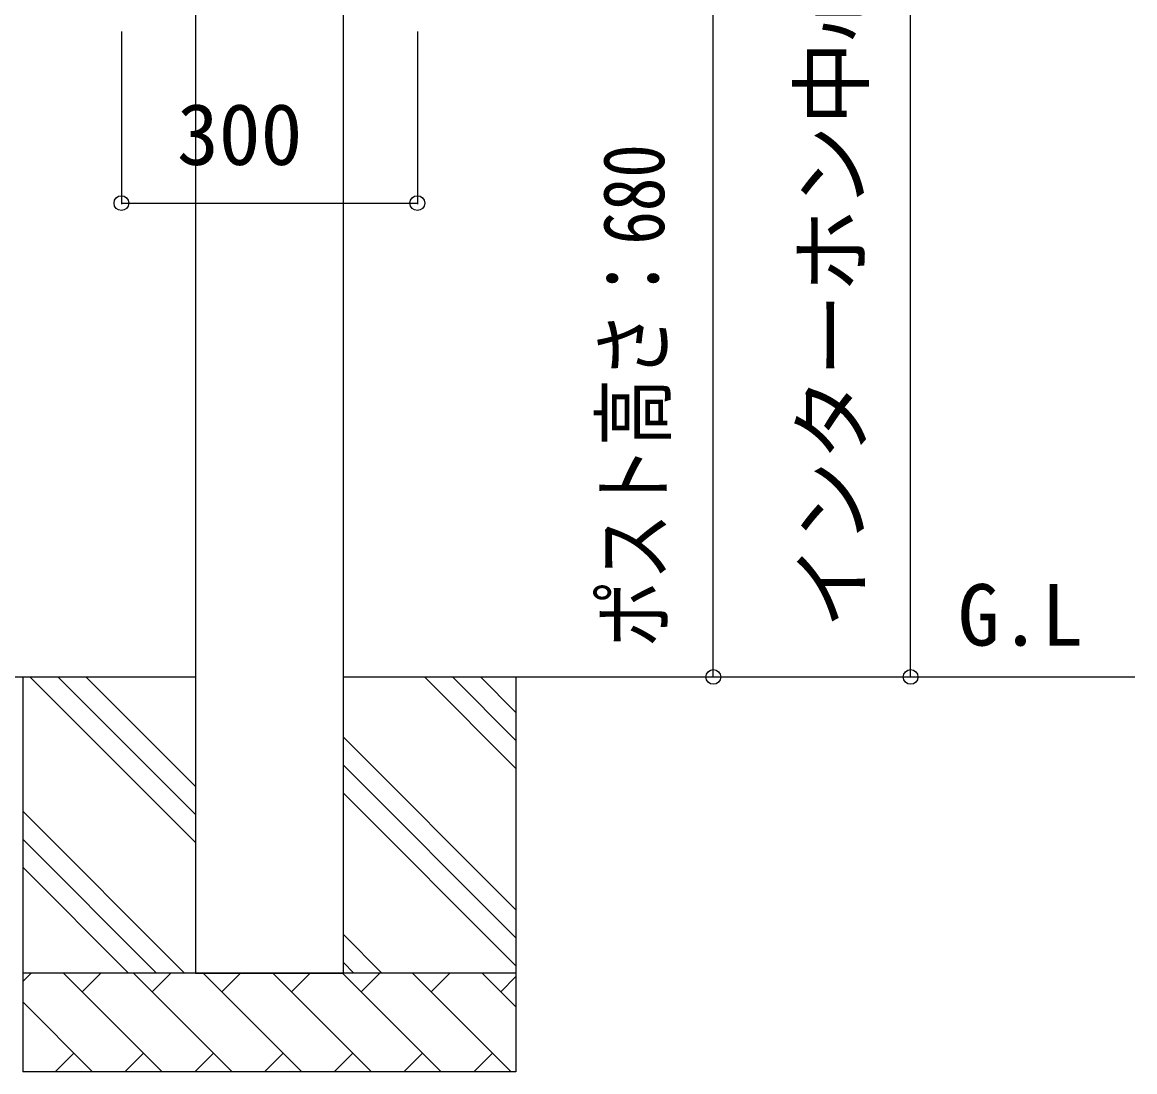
# Model space of a CAD drawing. Units: millimetres, scale not verified. Extents: x -4375 to 4375, y -6498 to 6471.
# Drawn here: x -1126 to 2, y -4497 to -3434 of the extents above; entities that cross this region are included whole.
import ezdxf
from ezdxf.enums import TextEntityAlignment as Align

# ---------------------------------------------------------------- set-up
doc = ezdxf.new("R2010")
doc.units = ezdxf.units.MM
doc.header["$LTSCALE"] = 30
for name, color, linetype in [('0-1_USER1', 3, 'Continuous'), ('0-2_YKK_A1', 4, 'Continuous'), ('0-3_YKK_D', 6, 'Continuous')]:
    doc.layers.add(name, color=color, linetype=linetype)
doc.styles.add('ＭＳ ゴシック', font='')
doc.styles.get('ＭＳ ゴシック').set_extended_font_data('MS Gothic')

msp = doc.modelspace()

# ---------------------------------------------------------------- linework, layer by layer
at = {"layer": '0-2_YKK_A1'}
for p, q in [((-950, -3417.43), (-950, -4097.43)), ((-800, -4097.43), (-800, -3417.43)), ((-1200, -4097.43), (-950, -4097.43)), ((-1125, -4097.43), (-1125, -4497.43)), ((-950, -4265.12), (-1117.69, -4097.43)), ((-1089.4, -4097.43), (-950, -4236.84)), ((-950, -4208.55), (-1061.12, -4097.43)), ((-950, -4097.43), (-950, -4397.43)), ((-800, -4097.43), (2.23, -4097.43)), ((-625, -4190.12), (-717.69, -4097.43)), ((-689.4, -4097.43), (-625, -4161.84)), ((-625, -4133.55), (-661.12, -4097.43)), ((-625, -4097.43), (-625, -4497.43)), ((-625, -4333.55), (-800, -4158.55)), ((-800, -4186.84), (-625, -4361.84)), ((-625, -4390.12), (-800, -4215.12)), ((-961.12, -4397.43), (-1125, -4233.55)), ((-1125, -4261.84), (-989.4, -4397.43)), ((-1017.69, -4397.43), (-1125, -4290.12)), ((-761.12, -4397.43), (-800, -4358.55)), ((-800, -4386.84), (-789.4, -4397.43)), ((-1125, -4405.96), (-1116.47, -4397.43)), ((-625, -4397.43), (-1125, -4397.43)), ((-983.58, -4497.43), (-1083.58, -4397.43)), ((-1064.67, -4416.34), (-1045.76, -4397.43)), ((-912.87, -4497.43), (-1012.87, -4397.43)), ((-993.96, -4416.34), (-975.05, -4397.43)), ((-842.16, -4497.43), (-942.16, -4397.43)), ((-923.25, -4416.34), (-904.34, -4397.43)), ((-771.45, -4497.43), (-871.45, -4397.43)), ((-852.54, -4416.34), (-833.63, -4397.43)), ((-700.74, -4497.43), (-800.74, -4397.43)), ((-781.83, -4416.34), (-762.92, -4397.43)), ((-630.03, -4497.43), (-730.03, -4397.43)), ((-711.12, -4416.34), (-692.21, -4397.43)), ((-625, -4431.75), (-659.31, -4397.43)), ((-640.41, -4416.34), (-625, -4400.94)), ((-640.41, -4416.34), (-635, -4410.94)), ((-1054.29, -4497.43), (-1125, -4426.72)), ((-1073.2, -4478.53), (-1092.11, -4497.43)), ((-1002.49, -4478.53), (-1021.4, -4497.43)), ((-931.78, -4478.53), (-950.69, -4497.43)), ((-861.07, -4478.53), (-879.97, -4497.43)), ((-790.36, -4478.53), (-809.26, -4497.43)), ((-719.64, -4478.53), (-738.55, -4497.43)), ((-648.93, -4478.53), (-667.84, -4497.43)), ((-625, -4497.43), (-1125, -4497.43))]:
    msp.add_line(p, q, dxfattribs=at)
msp.add_lwpolyline([(-950, -4397.43), (-800, -4397.43), (-800, -4097.43)], dxfattribs=at)
at = {"layer": '0-3_YKK_D'}
for p, q in [((-225, -4097.43), (-225, -2797.43)), ((-425, -4097.43), (-425, -3417.43)), ((-1024.99, -3443.43), (-1024.99, -3618.43)), ((-724.99, -3443.43), (-724.99, -3618.43)), ((-1024.99, -3617.43), (-724.99, -3617.43))]:
    msp.add_line(p, q, dxfattribs=at)
for centre in [(-1024.99, -3617.43), (-724.99, -3617.43), (-425, -4097.43), (-225, -4097.43)]:
    msp.add_circle(centre, 7.5, dxfattribs=at)

# ---------------------------------------------------------------- texts
at = {"layer": '0-1_USER1', "style": 'ＭＳ ゴシック'}
msp.add_text('G.L', height=62.32, dxfattribs=at).set_placement((-177.18, -4084.37), align=Align.BOTTOM_LEFT)
at = {"layer": '0-3_YKK_D', "style": 'ＭＳ ゴシック'}
msp.add_text('インターホン中心：1300', height=62.32, rotation=90, dxfattribs=at).set_placement((-255.14, -4048.47), align=Align.BOTTOM_LEFT)
msp.add_text('300', height=62.32, dxfattribs=at).set_placement((-968.68, -3597.43), align=Align.BOTTOM_LEFT)
at = {"layer": '0-3_YKK_D', "style": 'ＭＳ ゴシック', "width": 0.8}
msp.add_text('ポスト高さ：680', height=62.32, rotation=90, dxfattribs=at).set_placement((-456.11, -4067.49), align=Align.BOTTOM_LEFT)

doc.saveas('drawing.dxf')
